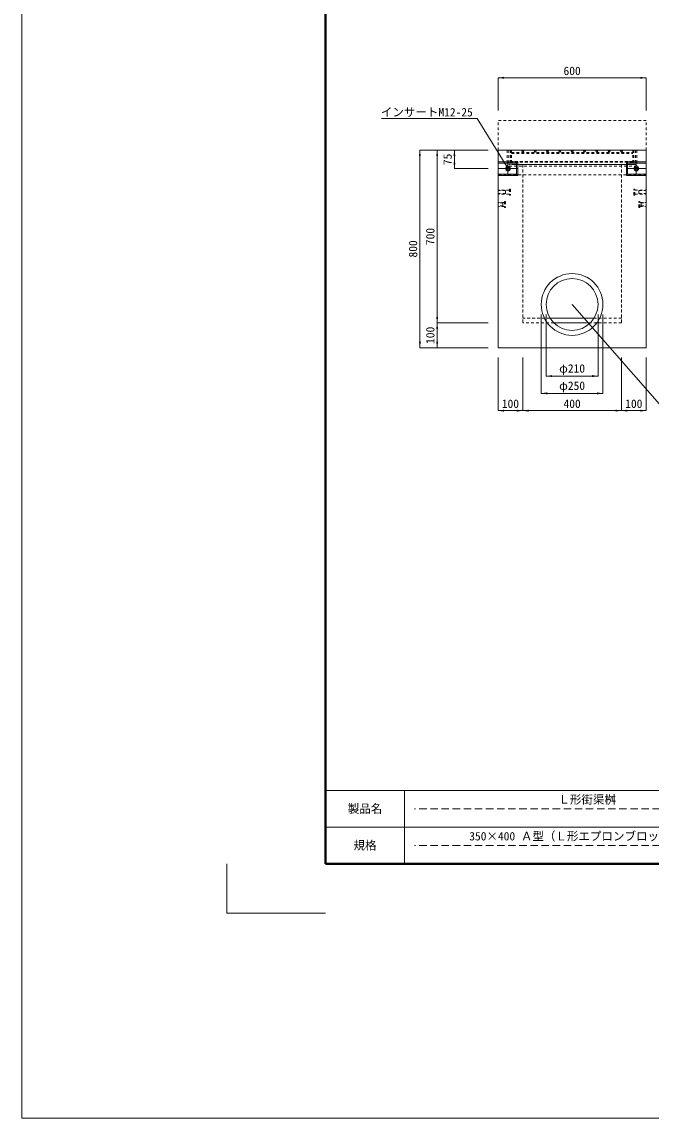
# Model space of a CAD drawing. Units: millimetres at full size. Extents: x 4177 to 21757, y -15978 to -7878.
# Drawn here: x 4177 to 6726, y -15978 to -11540 of the extents above; entities that cross this region are included whole.
import ezdxf
from ezdxf.enums import TextEntityAlignment as Align

# ---------------------------------------------------------------- set-up
doc = ezdxf.new("R2010")
doc.units = ezdxf.units.MM
doc.header["$LTSCALE"] = 15
doc.linetypes.add('USER1', pattern=[1.35, 0.75, -0.6])
doc.linetypes.add('USER2', pattern=[3, 2, -1])
for name, color, linetype, lineweight in [('Defpoints_7', 7, 'Continuous', 13), ('インサート', 3, 'USER1', 5), ('グレーチング', 7, 'Continuous', 5), ('中心線', 241, 'Continuous', 13), ('受枠', 3, 'USER1', 9), ('図枠', 7, 'Continuous', 5), ('境界ブロック', 3, 'USER1', 13), ('寸法線', 7, 'Continuous', 13), ('引出線', 4, 'Continuous', 13), ('枠', 1, 'Continuous', 9), ('集水桝', 1, 'Continuous', 13)]:
    doc.layers.add(name, color=color, linetype=linetype, lineweight=lineweight)
doc.styles.add('ＭＳ ゴシック', font='')
doc.styles.get('ＭＳ ゴシック').set_extended_font_data('MS Gothic')

# ---------------------------------------------------------------- blocks, each defined once
blk = doc.blocks.new('filled_arrow')
at = {"color": 0, "linetype": 'Continuous', "lineweight": -2}
blk.add_solid([(7.5, 1.25), (0, 0), (7.5, -1.25)], dxfattribs=at)
blk = doc.blocks.new('open_arrow')
at = {"color": 0, "linetype": 'Continuous', "lineweight": -2}
blk.add_lwpolyline([(7.5, 1.25), (0, 0), (7.5, -1.25)], dxfattribs=at)

msp = doc.modelspace()

# ---------------------------------------------------------------- linework, layer by layer
at = {"layer": 'Defpoints_7'}
for p in [(5007.1, -14948.4), (5407.1, -15148.4)]:
    msp.add_line(p, (5007.1, -15148.4), dxfattribs=at)
at = {"layer": 'インサート'}
for p, q in [((6152.1, -12220.5), (6106.1, -12220.5)), ((6106.1, -12220.5), (6106.1, -12237)), ((6136.1, -12222.75), (6106.1, -12222.75)), ((6136.1, -12234.75), (6106.1, -12234.75)), ((6152.1, -12237), (6106.1, -12237)), ((6136.1, -12222.75), (6136.1, -12234.75)), ((6156.1, -12216.75), (6152.1, -12216.75)), ((6152.1, -12216.75), (6152.1, -12240.75)), ((6156.1, -12240.75), (6152.1, -12240.75)), ((6156.1, -12216.75), (6156.1, -12240.75)), ((6656.1, -12216.75), (6660.1, -12216.75)), ((6656.1, -12240.75), (6656.1, -12216.75)), ((6656.1, -12240.75), (6660.1, -12240.75)), ((6660.1, -12240.75), (6660.1, -12216.75)), ((6660.1, -12220.5), (6706.1, -12220.5)), ((6660.1, -12237), (6706.1, -12237)), ((6676.1, -12222.75), (6706.1, -12222.75)), ((6676.1, -12234.75), (6676.1, -12222.75)), ((6676.1, -12234.75), (6706.1, -12234.75)), ((6706.1, -12237), (6706.1, -12220.5)), ((6132.1, -12270.5), (6106.1, -12270.5)), ((6106.1, -12270.5), (6106.1, -12287)), ((6126.1, -12272.75), (6106.1, -12272.75)), ((6126.1, -12284.75), (6106.1, -12284.75)), ((6132.1, -12287), (6106.1, -12287)), ((6126.1, -12272.75), (6126.1, -12284.75)), ((6136.1, -12266.75), (6132.1, -12266.75)), ((6132.1, -12266.75), (6132.1, -12290.75)), ((6136.1, -12290.75), (6132.1, -12290.75)), ((6136.1, -12266.75), (6136.1, -12290.75)), ((6676.1, -12266.75), (6680.1, -12266.75)), ((6676.1, -12290.75), (6676.1, -12266.75)), ((6676.1, -12290.75), (6680.1, -12290.75)), ((6680.1, -12290.75), (6680.1, -12266.75)), ((6680.1, -12270.5), (6706.1, -12270.5)), ((6680.1, -12287), (6706.1, -12287)), ((6686.1, -12272.75), (6706.1, -12272.75)), ((6686.1, -12284.75), (6686.1, -12272.75)), ((6686.1, -12284.75), (6706.1, -12284.75)), ((6706.1, -12287), (6706.1, -12270.5))]:
    msp.add_line(p, q, dxfattribs=at)
at = {"layer": 'インサート', "linetype": 'Continuous'}
for centre, radius in [((6146.1, -12133.75), 9.5), ((6146.1, -12133.75), 6), ((6666.1, -12133.75), 9.5), ((6666.1, -12133.75), 6)]:
    msp.add_circle(centre, radius, dxfattribs=at)
at = {"layer": 'グレーチング', "linetype": 'USER1'}
for p, q in [((6156.1, -12058.75), (6156.1, -12108.75)), ((6156.1, -12058.75), (6656.1, -12058.75)), ((6160.6, -12058.75), (6160.6, -12117.43)), ((6160.6, -12068.75), (6651.6, -12068.75)), ((6160.6, -12071.75), (6651.6, -12071.75)), ((6201.86, -12062.99), (6206.1, -12058.75)), ((6201.86, -12062.99), (6206.1, -12067.23)), ((6206.1, -12058.75), (6210.34, -12062.99)), ((6206.1, -12067.23), (6210.34, -12062.99)), ((6251.86, -12062.99), (6256.1, -12058.75)), ((6251.86, -12062.99), (6256.1, -12067.23)), ((6256.1, -12058.75), (6260.34, -12062.99)), ((6256.1, -12067.23), (6260.34, -12062.99)), ((6301.86, -12062.99), (6306.1, -12058.75)), ((6301.86, -12062.99), (6306.1, -12067.23)), ((6306.1, -12058.75), (6310.34, -12062.99)), ((6306.1, -12067.23), (6310.34, -12062.99)), ((6351.86, -12062.99), (6356.1, -12058.75)), ((6351.86, -12062.99), (6356.1, -12067.23)), ((6356.1, -12058.75), (6360.34, -12062.99)), ((6356.1, -12067.23), (6360.34, -12062.99)), ((6401.86, -12062.99), (6406.1, -12058.75)), ((6401.86, -12062.99), (6406.1, -12067.23)), ((6406.1, -12058.75), (6410.34, -12062.99)), ((6406.1, -12067.23), (6410.34, -12062.99)), ((6451.86, -12062.99), (6456.1, -12058.75)), ((6451.86, -12062.99), (6456.1, -12067.23)), ((6456.1, -12058.75), (6460.34, -12062.99)), ((6456.1, -12067.23), (6460.34, -12062.99)), ((6501.86, -12062.99), (6506.1, -12058.75)), ((6501.86, -12062.99), (6506.1, -12067.23)), ((6506.1, -12058.75), (6510.34, -12062.99)), ((6506.1, -12067.23), (6510.34, -12062.99)), ((6551.86, -12062.99), (6556.1, -12058.75)), ((6551.86, -12062.99), (6556.1, -12067.23)), ((6556.1, -12058.75), (6560.34, -12062.99)), ((6556.1, -12067.23), (6560.34, -12062.99)), ((6601.86, -12062.99), (6606.1, -12058.75)), ((6601.86, -12062.99), (6606.1, -12067.23)), ((6606.1, -12058.75), (6610.34, -12062.99)), ((6606.1, -12067.23), (6610.34, -12062.99)), ((6651.6, -12058.75), (6651.6, -12117.43)), ((6656.1, -12058.75), (6656.1, -12108.75)), ((6156.1, -12108.75), (6160.6, -12108.75)), ((6651.6, -12104.43), (6160.6, -12104.43)), ((6651.6, -12107.43), (6160.6, -12107.43)), ((6651.6, -12117.43), (6160.6, -12117.43)), ((6651.6, -12108.75), (6656.1, -12108.75))]:
    msp.add_line(p, q, dxfattribs=at)
at = {"layer": '中心線'}
for p, q in [((6146.1, -12106.25), (6146.1, -12161.25)), ((6666.1, -12106.25), (6666.1, -12161.25)), ((6186.1, -12133.75), (6106.1, -12133.75)), ((6626.1, -12133.75), (6706.1, -12133.75))]:
    msp.add_line(p, q, dxfattribs=at)
at = {"layer": '受枠'}
for p, q in [((6143.6, -12058.75), (6143.6, -12123.43)), ((6143.6, -12058.75), (6668.6, -12058.75)), ((6149.6, -12058.75), (6149.6, -12117.43)), ((6662.6, -12058.75), (6662.6, -12117.43)), ((6668.6, -12058.75), (6668.6, -12123.43)), ((6662.6, -12117.43), (6149.6, -12117.43)), ((6668.6, -12123.43), (6143.6, -12123.43))]:
    msp.add_line(p, q, dxfattribs=at)
at = {"layer": '図枠', "lineweight": 40}
for p, q in [((5407.1, -9408.4), (5407.1, -14948.4)), ((5407.1, -14948.4), (9007.1, -14948.4))]:
    msp.add_line(p, q, dxfattribs=at)
at = {"layer": '図枠', "lineweight": 13}
for p, q in [((9007.1, -14651.4), (5407.1, -14651.4)), ((5727.1, -14948.4), (5727.1, -14651.4)), ((8107.1, -14799.9), (5407.1, -14799.9))]:
    msp.add_line(p, q, dxfattribs=at)
at = {"layer": '図枠', "linetype": 'USER2', "lineweight": 9}
for p, q in [((7167.1, -14725.65), (5767.1, -14725.65)), ((7167.1, -14874.15), (5767.1, -14874.15))]:
    msp.add_line(p, q, dxfattribs=at)
at = {"layer": '境界ブロック', "lineweight": 9}
for p, q in [((6706.1, -11938.75), (6106.1, -11938.75)), ((6106.1, -12058.75), (6106.1, -11938.75)), ((6706.1, -12058.75), (6706.1, -11938.75))]:
    msp.add_line(p, q, dxfattribs=at)
at = {"layer": '寸法線'}
for p, q in [((6106.1, -11765.78), (6706.1, -11765.78)), ((6106.1, -11898.75), (6106.1, -11765.78)), ((6706.1, -11898.75), (6706.1, -11765.78)), ((5789.4, -12858.75), (5789.4, -12058.75)), ((6066.1, -12058.75), (5789.4, -12058.75)), ((5859.4, -12058.75), (5859.4, -12758.75)), ((6066.1, -12058.75), (5859.4, -12058.75)), ((5929.4, -12058.75), (5929.4, -12133.75)), ((6066.1, -12058.75), (5929.4, -12058.75)), ((6066.1, -12133.75), (5929.4, -12133.75)), ((6281.1, -12723.75), (6281.1, -13043.73)), ((6301.1, -12723.75), (6301.1, -12973.73)), ((6511.1, -12723.75), (6511.1, -12973.73)), ((6531.1, -12723.75), (6531.1, -13043.73)), ((6066.1, -12758.75), (5859.4, -12758.75)), ((5859.4, -12758.75), (5859.4, -12858.75)), ((6066.1, -12758.75), (5859.4, -12758.75)), ((6066.1, -12858.75), (5789.4, -12858.75)), ((6066.1, -12858.75), (5859.4, -12858.75)), ((6106.1, -12898.75), (6106.1, -13113.73)), ((6206.1, -12898.75), (6206.1, -13113.73)), ((6206.1, -12898.75), (6206.1, -13113.73)), ((6606.1, -12898.75), (6606.1, -13113.73)), ((6606.1, -12898.75), (6606.1, -13113.73)), ((6706.1, -12898.75), (6706.1, -13113.73)), ((6301.1, -12973.73), (6511.1, -12973.73)), ((6281.1, -13043.73), (6531.1, -13043.73)), ((6106.1, -13113.73), (6206.1, -13113.73)), ((6206.1, -13113.73), (6606.1, -13113.73)), ((6606.1, -13113.73), (6706.1, -13113.73))]:
    msp.add_line(p, q, dxfattribs=at)
at = {"layer": '引出線'}
for points in [[(6141.11, -12125.67), (6021.08, -11931.28), (5634.13, -11931.28)], [(6406.1, -12683.75), (6903.56, -13251.42), (7912.55, -13251.42)]]:
    msp.add_lwpolyline(points, dxfattribs=at)
at = {"layer": '枠'}
for q in [(4177.1, -7878.4), (21757.1, -15978.4)]:
    msp.add_line((4177.1, -15978.4), q, dxfattribs=at)
at = {"layer": '集水桝'}
for p, q in [((6706.1, -12058.75), (6106.1, -12058.75)), ((6106.1, -12058.75), (6106.1, -12858.75)), ((6706.1, -12058.75), (6706.1, -12858.75)), ((6706.1, -12858.75), (6106.1, -12858.75))]:
    msp.add_line(p, q, dxfattribs=at)
at = {"layer": '集水桝', "lineweight": 9}
for p, q in [((6186.1, -12106.25), (6106.1, -12106.25)), ((6186.1, -12106.25), (6186.1, -12161.25)), ((6626.1, -12106.25), (6706.1, -12106.25)), ((6626.1, -12106.25), (6626.1, -12161.25)), ((6186.1, -12161.25), (6106.1, -12161.25)), ((6626.1, -12161.25), (6706.1, -12161.25)), ((6479.58, -12758.75), (6332.62, -12758.75))]:
    msp.add_line(p, q, dxfattribs=at)
at = {"layer": '集水桝', "lineweight": 5}
for p, q in [((6181.1, -12111.25), (6106.1, -12111.25)), ((6186.1, -12106.25), (6181.1, -12111.25)), ((6181.1, -12111.25), (6181.1, -12156.25)), ((6626.1, -12106.25), (6631.1, -12111.25)), ((6631.1, -12111.25), (6706.1, -12111.25)), ((6631.1, -12111.25), (6631.1, -12156.25)), ((6181.1, -12156.25), (6106.1, -12156.25)), ((6181.1, -12156.25), (6186.1, -12161.25)), ((6631.1, -12156.25), (6626.1, -12161.25)), ((6631.1, -12156.25), (6706.1, -12156.25)), ((6495.54, -12738.75), (6316.66, -12738.75))]:
    msp.add_line(p, q, dxfattribs=at)
at = {"layer": '集水桝', "linetype": 'USER1', "lineweight": 15}
for p, q in [((6206.1, -12117.43), (6206.1, -12758.75)), ((6606.1, -12117.43), (6606.1, -12758.75)), ((6706.1, -12158.75), (6106.1, -12158.75)), ((6332.62, -12758.75), (6206.1, -12758.75)), ((6606.1, -12758.75), (6479.58, -12758.75))]:
    msp.add_line(p, q, dxfattribs=at)
at = {"layer": '集水桝', "linetype": 'USER1', "lineweight": 5}
for p, q in [((6316.66, -12738.75), (6206.1, -12738.75)), ((6606.1, -12738.75), (6495.54, -12738.75))]:
    msp.add_line(p, q, dxfattribs=at)
at = {"layer": '集水桝', "lineweight": 15}
msp.add_circle((6406.1, -12683.75), 125, dxfattribs=at)
at = {"layer": '集水桝', "lineweight": 9}
msp.add_circle((6406.1, -12683.75), 105, dxfattribs=at)

# ---------------------------------------------------------------- block references
at = {"layer": '寸法線', "xscale": 3.2, "yscale": 3.2}
for p in [(6106.1, -11765.78), (6301.1, -12973.73), (6281.1, -13043.73), (6106.1, -13113.73), (6206.1, -13113.73), (6606.1, -13113.73)]:
    msp.add_blockref('filled_arrow', p, dxfattribs=at)
for p, rotation in [((6706.1, -11765.78), 180), ((5789.4, -12058.75), 270), ((5859.4, -12058.75), 270), ((5929.4, -12058.75), 270), ((5929.4, -12133.75), 90), ((5859.4, -12758.75), 90), ((5859.4, -12758.75), 270), ((5789.4, -12858.75), 90), ((5859.4, -12858.75), 90), ((6511.1, -12973.73), 180), ((6531.1, -13043.73), 180), ((6206.1, -13113.73), 180), ((6606.1, -13113.73), 180), ((6706.1, -13113.73), 180)]:
    msp.add_blockref('filled_arrow', p, dxfattribs=dict(at, rotation=rotation))
at = {"layer": '引出線', "xscale": 0.16, "yscale": 0.16}
for p, rotation in [((6141.11, -12125.67), 121.7), ((6406.1, -12683.75), 311.2)]:
    msp.add_blockref('open_arrow', p, dxfattribs=dict(at, rotation=rotation))

# ---------------------------------------------------------------- texts
at = {"layer": '図枠', "style": 'ＭＳ ゴシック'}
for s, p in [('Ｌ形街渠桝', (6467.1, -14688.52)), ('製品名', (5567.1, -14725.65)), ('350×400 Ａ型（Ｌ形エプロンブロックＡ用）', (6467.1, -14837.02)), ('規格', (5567.1, -14874.15))]:
    msp.add_text(s, height=34.18, dxfattribs=at).set_placement(p, align=Align.MIDDLE_CENTER)
at = {"layer": '寸法線', "style": 'ＭＳ ゴシック'}
for s, p in [('600', (6406.1, -11737.78)), ('φ210', (6406.1, -12942.81)), ('φ250', (6406.1, -13012.81)), ('100', (6156.1, -13085.73)), ('400', (6406.1, -13085.73)), ('100', (6656.1, -13085.73))]:
    msp.add_text(s, height=34.18, dxfattribs=at).set_placement(p, align=Align.MIDDLE_CENTER)
for s, p in [('75', (5901.4, -12096.25)), ('700', (5831.4, -12408.75)), ('800', (5761.4, -12458.75)), ('100', (5831.4, -12808.75))]:
    msp.add_text(s, height=34.18, rotation=90, dxfattribs=at).set_placement(p, align=Align.MIDDLE_CENTER)
at = {"layer": '引出線', "style": 'ＭＳ ゴシック'}
msp.add_text('インサートM12-25', height=34.18, dxfattribs=at).set_placement((5817.61, -11888.08), align=Align.TOP_CENTER)

doc.saveas('drawing.dxf')
